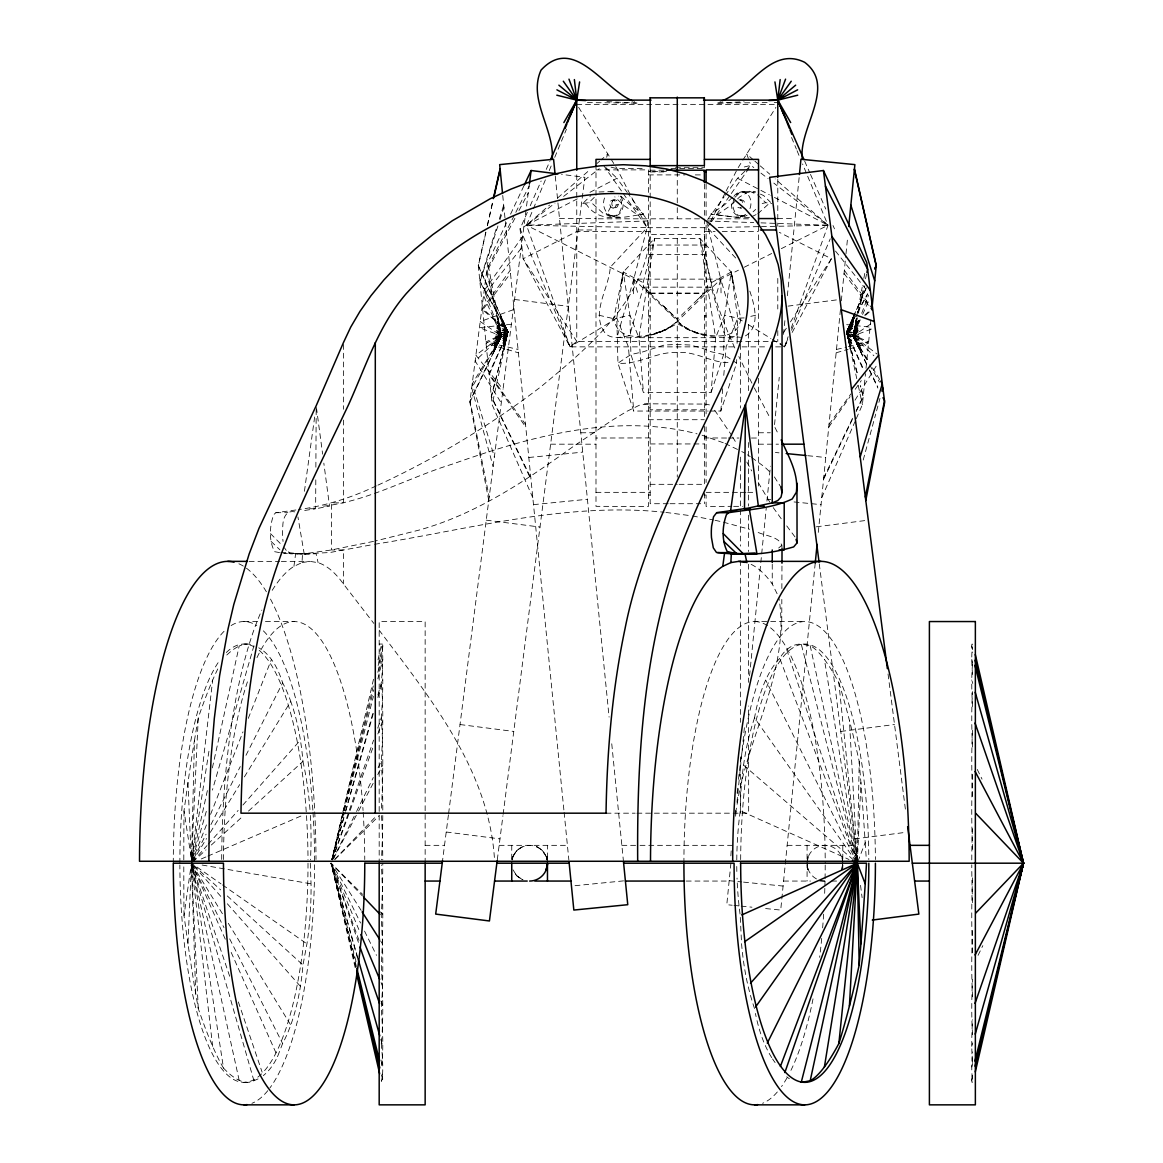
<?xml version="1.0" encoding="UTF-8"?>
<svg xmlns="http://www.w3.org/2000/svg" width="1163" height="1163" viewBox="0 0 1163 1163"><rect width="100%" height="100%" fill="white"/><g stroke="black" fill="none" stroke-linecap="round" stroke-linejoin="round"><path stroke-width="0.75" stroke-dasharray="5 3.75" d="M737.109 804.316C747.46 735.67 790.549 669.612 779.05 598.712M781.71 630.186L781.827 599.41M781.87 588.551L781.972 563.212M782.03 548.732C782.801 536.027 763.64 536.216 755.805 531.258M315.798 479.839L315.638 508.754L301.74 510.906M315.871 467.192L316.191 407.544M633.486 293.759L633.719 279.135L647.122 227.686L647.922 220.926L628.311 193.916M838.857 682.797A211.942 20.382 80 0 1 859.224 761.46L857.276 863.193L765.661 680.035M223.5 1068.099L222.831 1066.951A212 29.889 77.5 0 1 198.248 1008.452L195.718 993.711A211.695 13.127 83 0 1 187.97 943.804L191.415 863.193L194.439 740.468A211.622 13.127 -83 0 0 187.97 782.568L184.016 810.756L223.5 1068.099A211.928 53.469 74.5 0 0 253.941 1080.732L258.753 1078.61M709.939 411.048L720.827 411.048L736.601 363.176L736.688 359.571M737.095 343.347L737.735 318.11L731.236 272.04L699.922 238.444L654.624 238.444L623.31 272.04L613.73 318.706C619.109 348.638 660.744 333.694 677.273 323.43L687.129 329.274L703.222 334.929L688.54 329.711L682.739 325.873L633.719 279.135L526.505 225.244L520.065 228.835L523.146 258.768L570.059 346.865L734.972 346.865M279.542 552.614L274.555 551.669C268.813 540.461 269.482 526.287 273.712 514.642L275.878 512.694L296.739 509.874M859.195 761.358L860.911 782.539L857.276 863.193L779.733 658.302A212.306 66.291 74.2 0 1 786.755 649.681A211.666 66.102 74.2 0 1 801.234 644.055L804.738 644.055A219.138 64.081 90 0 1 868.805 859.617M195.718 993.711L191.415 863.193L198.262 717.876A211.942 29.875 -77.5 0 1 217.903 668.725M272.2 590.339A301.828 88.243 -90 0 1 293.934 566.366L302.031 562.572L302.496 553.835L329.783 552.541L372.916 544.575M735.685 257.997L707.424 227.686L647.122 227.686L610.27 267.214C609.034 288.526 590.513 312.643 604.731 332.545C610.764 339.974 621.696 337.125 629.576 335.685L643.415 286.956L643.124 282.609L623.31 272.04L629.91 315.347L630.913 354.526L643.43 392.542L711.102 392.542L715.623 337.692L699.922 238.444L711.422 282.609L711.131 286.956L724.971 335.685L740.555 337.328M730.858 855.852L731.236 850.444M720.827 411.048L722.746 387.861M723.779 375.387L726.134 346.865L737.735 318.11L744.146 317.921M512.374 856.622L512.054 859.908A17.867 17.867 0 0 1 547.468 863.193L547.468 845.341M730.916 863.193L726.788 904.698L732.181 905.236M735.583 816.222L736.281 809.288M736.964 802.339L744.742 724.2M749.554 675.776L766.243 508.057M766.94 501.137L770.415 466.203M774.543 424.597L779.254 377.292M783.528 334.363L785.083 318.706M787.366 295.736L799.272 176.165M815.219 563.183L780.707 910.062L762.724 908.274M818.287 532.378L840.413 309.896M841.314 300.868L845.748 256.267M845.995 253.825L847.711 236.641M856.302 418.622L862.408 404.666L865.49 373.614M866.013 368.322L870.84 319.84M187.97 943.862L184.016 915.644L191.415 863.193L212.669 680.035M488.765 500.555L469.852 402.267L487.777 262.634L506.792 222.22M442.216 863.193L448.496 814.289M448.598 813.577L529.339 184.335M497.299 859.791L502.939 815.743M503.128 814.362L584.873 177.343L561.584 174.377M293.934 566.366L295.664 553.414L302.496 553.835L283.714 553.414L295.664 553.414L287.668 552.498L284.47 547.817M512.956 856.622L516.794 850.56L522.652 846.591C517.419 849.121 512.854 853.904 512.345 859.908L512.636 856.622M807.515 859.908L807.965 856.622M841.91 869.779L842.579 864.836M304.43 491.295L314.722 416.441M621.231 283.438L623.31 272.04L616.812 318.11L617.946 363.176L633.719 411.048L708.122 411.048M711.422 282.609L731.236 272.04L724.636 315.347L723.619 354.526L711.102 392.542M749.83 291.143C754.467 304.866 760.893 327.283 744.785 336.281M198.262 1008.51L191.415 863.193L209.267 749.161M512.287 859.908L512.825 856.622M621.376 283.583L623.31 272.04M310.288 863.193L311.044 883.836A211.71 110.921 85.8 0 1 306.93 943.876L302.962 965.043A212.422 99.524 78.7 0 1 300.403 986.311A211.681 99.189 78.7 0 1 290.765 1025.039A212.32 99.466 78.7 0 1 282.609 1043.531L277.594 1056.498A211.666 78.43 74.8 0 1 263.289 1075.601M807.645 859.908L808.227 856.622M841.649 869.779L842.506 864.836M735.539 813.053L736.804 806.075M856.331 318.546L853.075 336.02L866.624 364.412M856.651 316.801L862.205 287.087M863.833 278.35L865.141 271.372M856.55 318.081L853.075 336.02L860.969 352.491M856.579 318.269L853.075 336.02L860.954 352.389L853.075 336.02L856.608 318.502M532.814 497.749L492.138 404.666L507.94 331.862L478.284 265.469L485.814 232.062M856.884 318.531L853.075 336.02L867.293 365.313M858.265 312.178L863.804 286.752M865.534 278.8L866.58 274.032M212.669 1046.366L191.415 863.193L207.712 789.066M212.378 767.885L239.171 646.076A211.928 53.469 -74.5 0 1 253.941 645.669L212.422 790.099M856.724 319.447L853.075 336.02L860.867 351.677M487.37 225.171L492.952 200.399M503.942 349.569L507.94 331.862L500.526 315.275M485.872 232.556L478.327 265.804L507.94 331.862L503.884 349.089L507.94 331.862L500.613 316.22M487.428 225.709L493.01 201.054M373.512 679.265L331.877 859.661L373.527 684.92M378.004 659.799L381.275 645.654A213.541 5.917 -76.8 0 1 382.758 646.134A213.629 5.902 -76.8 0 1 381.231 658.476M857.335 317.761L853.075 336.02L860.794 351.153M858.396 313.196L864.792 285.822M378.149 665.498L382.772 646.076M972.617 1081.953A213.527 5.917 -76.8 0 1 971.774 1080.311L972.617 1076.793M500.715 317.179L507.94 331.862L503.841 348.609L507.94 331.862L500.628 316.336M343.507 812.414L331.92 859.69L345.338 812.617M343.928 810.655L373.556 689.819M377.844 672.301L381.275 658.302L381.449 659.436A213.614 27.868 -79 0 1 382.758 680.05A213.556 27.868 -79 0 1 381.275 717.876M856.884 320.654L853.075 336.02L860.751 350.79M343.986 812.254L331.949 859.69L345.062 812.908M344.437 810.509L373.41 696.332M377.873 678.77L382.772 659.436M500.73 317.339L507.94 331.862L491.368 396.917L530.997 479.432M971.774 1066.951L972.661 1063.447M500.817 318.139L507.94 331.862L491.295 396.249L530.837 477.877M643.124 282.609L654.624 238.444L638.909 337.692L643.43 392.542M856.986 321.511L853.075 336.02L860.649 350.092M734.173 198.466C731.861 203.99 732.559 211.128 737.575 214.922L741.311 216.274L739.93 216.1M863.208 460.039L875.71 414.13M876.597 410.859L879.984 398.386M345.542 811.178L373.556 710.593M377.888 694.98L381.275 682.841A213.57 17.401 -77.6 0 0 381.275 645.669M345.833 810.873L373.41 713.181M377.844 697.48L382.758 680.035M857.044 321.991L853.075 336.02L860.635 349.889M972.573 1062.56A213.585 27.868 -79 0 1 971.788 1046.366L972.762 1042.877M661.602 331.542L653.984 333.839L666.951 329.42L651.324 334.929L666.006 329.711L677.273 321.439C693.352 336.659 716.553 338.666 737.575 337.503L720.827 279.135L633.719 279.135L616.971 337.503C637.935 338.651 661.311 336.659 677.273 321.439L720.827 279.135L738.418 270.194M239.171 1080.311L191.415 863.193L206.418 810.989M503.652 346.734L507.94 331.862L500.831 318.342M716.757 293.221L720.827 279.135L706.828 222.613M503.637 346.545L507.94 331.862L479.825 280.85L496.732 227.207M499.363 218.891L503.695 205.124M857.175 322.98L853.075 336.02L860.518 349.031M497.924 225.956L479.912 281.795L507.94 331.862L503.521 345.353M499.916 219.763L503.928 207.348M857.218 323.314L853.075 336.02L867.961 361.955M503.492 345.12L507.94 331.862L501.079 320.828M332.24 859.777L373.599 740.104M377.728 728.14L381.275 717.876A213.57 43.438 -83.7 0 1 381.275 810.829M775.648 346.865L784.487 346.865L788.121 336.732M791.145 328.286L828.041 225.244L802.572 163.983M332.284 859.791L349.525 812.196M350.136 810.495L373.541 745.89M377.844 733.998L382.772 720.391M857.364 324.448L853.075 336.02L869.313 362.565M503.375 343.972L507.94 331.862L501.108 321.09M606.606 157.252L607.827 154.01L601.053 159.942M858.832 320.857L853.075 336.02L860.3 347.301M861.71 313.269L868.616 295.068M857.887 861.609L865.214 842.564A211.71 8.635 86.4 0 0 860.911 782.481M503.346 343.71L507.94 331.862L501.253 322.558M253.941 1080.747L191.415 863.193L206.621 824.465M210.59 814.362L242.994 731.847M248.286 718.385L271.444 659.436M742.256 320.901L737.735 318.11L724.636 315.347L715.623 337.692L638.909 337.692L629.91 315.347L616.812 318.11L570.059 346.865L526.505 225.244L532.698 210.343M533.381 208.686L545.781 178.884M549.227 170.612L551.974 163.983M554.736 157.354L566.439 129.209M772.421 339.451L784.487 346.865L788.005 338.549M791.523 330.234L830.251 238.822M501.282 322.834L507.94 331.862L489.172 374.777L525.792 427.126M821.732 497.749L854.95 421.733M527.333 212.335L520.065 228.835L570.059 346.865L576.761 341.442L777.785 341.442L781.798 344.699M530.241 205.735L541.144 180.992M546.232 169.435L549.866 161.192M860.242 319.854L853.075 336.02L860.155 346.181M862.626 314.461L869.212 299.647M854.02 315.318L846.606 331.862L856.768 378.658M865.665 289.18L846.606 331.862L850.604 349.569M852.959 317.703L846.606 331.862L850.618 349.525M853.657 316.132L866.348 287.828M501.413 324.273L507.94 331.862L489.056 373.614L525.516 424.35M853.918 316.22L846.606 331.862L850.662 349.089L846.606 331.862L853.918 316.336M510.586 214.137L523.888 185.862M469.852 402.267L501.471 336.02L487.777 262.634M493.577 352.491L501.471 336.02L497.997 318.081M823.549 479.432L853.642 416.776M856.186 411.469L863.179 396.917L860.416 386.072M857.64 326.585L853.075 336.02L860.082 345.629M823.709 477.877L852.988 417.415M856.128 410.946L863.237 396.249L860.475 385.52M853.831 317.179L846.606 331.862L850.705 348.609L846.606 331.862L853.816 317.339M332.647 859.966L355.762 813.082M356.561 811.469L373.308 777.524M378.091 767.827L381.275 761.358A213.57 36.722 -81.1 0 0 381.275 682.855M978.054 955.346L982.837 945.635M493.679 351.677L501.471 336.02L497.968 318.269M709.401 404.898L705.679 404.084L704.371 409.798L650.175 409.798L649.579 406.047L647.689 404.07L639.81 405.029L627.002 411.266L611.302 420.788L572.458 447.057C524.993 481.22 475.42 514.584 418.346 530.27L375.3 540.999M193.858 858.367L206.069 834.22M210.954 824.552L240.276 766.577M245.975 755.31L282.624 682.841A211.971 78.546 -74.8 0 0 258.753 647.791M514.264 215.417L486.919 269.264L501.471 336.02L493.592 352.389L501.471 336.02L497.938 318.502M515.82 212.349L529.107 186.196M493.752 351.153L501.471 336.02L497.895 318.866L501.471 336.02L470.041 400.784L489.216 497.066M709.866 222.889L707.424 227.686L710.535 223.223M710.68 221.29L725.349 192.564M726.163 190.965L737.575 168.606L775.895 107.374M493.795 350.79L501.471 336.02L497.822 319.447M853.729 318.139L846.606 331.862L857.654 375.227M514.904 218.31L486.556 272.142L501.471 336.02L493.882 350.092M518.974 210.576L528.235 192.985M853.715 318.342L846.606 331.862L857.698 374.791M333.563 858.454L357.753 812.574M358.582 810.989L373.599 782.51M377.757 774.602L382.772 765.109M610.764 206.781L607.391 213.134L605.996 213.323L609.267 215.62M784.487 346.865L787.889 340.454M792.163 332.444L831.385 258.768L779.355 232.353M493.912 349.889L501.471 336.02L497.662 320.654M855.198 316.278L846.606 331.862L850.894 346.734M857.538 312.018L867.7 293.599M503.041 340.628L507.94 331.862L501.457 324.593M855.168 316.554L846.606 331.862L850.909 346.545M857.509 312.396L867.627 294.312M494.028 349.031L501.471 336.02L497.56 321.511M503.012 340.308L507.94 331.862L482.572 308.442L510.194 270.339M857.814 327.922L853.075 336.02L859.922 344.393M192.36 861.652L206.549 838.538M210.329 832.374L239.665 784.603M244.39 776.899L290.75 701.376A212.32 99.495 -78.7 0 0 282.624 682.826M853.468 320.828L846.606 331.862L851.025 345.353M855.009 400.174L877.643 363.772M853.438 321.09L846.606 331.862L851.054 345.12M494.246 347.301L501.471 336.02L497.488 321.991M857.887 328.518L853.075 336.02L859.864 343.943M783.629 332.429L786.551 327.908M790.447 321.904L831.385 258.768M782.045 545.113L778.672 547.991M734.987 197.274L739.886 192.578L743.84 191.924L742.445 191.75M494.391 346.181L501.471 336.02L497.371 322.98M711.567 221.74L730.233 195.035M731.28 193.552L748.914 168.33M828.754 427.126L850.124 396.583M855.198 389.314L861.303 380.592M522.652 236.452L484.201 290.517L501.471 336.02L471.698 387.904L493.112 466.596M853.293 322.558L846.606 331.862L851.171 343.972M829.03 424.35L850.909 393.908M707.656 219.502L724.171 196.751M725.203 195.34L737.575 178.273L744.887 171.223M494.464 345.629L501.471 336.02L497.328 323.314M853.264 322.834L846.606 331.862L851.185 343.71M502.852 338.651L507.94 331.862L482.703 309.78L510.499 273.479M502.823 338.331L507.94 331.862L501.805 328.097M521.111 248.46L483.546 295.606L501.471 336.02L472.222 383.805L494.362 456.914M494.624 344.393L501.471 336.02L497.183 324.448M858.061 329.929L853.075 336.02L859.69 342.605M494.682 343.943L501.471 336.02L496.906 326.585M853.119 324.273L846.606 331.862L863.498 370.488M192.607 861.841L206.985 845.617M208.177 844.251L238.124 810.437M242.907 805.029L300.403 740.075A211.681 99.16 -78.7 0 0 290.735 701.405M853.09 324.593L846.606 331.862L863.6 369.427M858.134 330.466L853.075 336.02L873.907 355.776M779.733 658.302L778.687 659.436A211.928 89.755 76.3 0 0 754.525 717.905L856.23 861.71M334.828 859.268L376.26 816.004M494.842 342.605L501.471 336.02L496.732 327.922M334.842 859.457L378.993 815.815M620.809 196.067L629.895 204.717L643.691 214.137C624.153 216.987 599.657 224.183 586.312 204.295L582.765 203.481L590.877 195.558M582.765 203.481L588.798 202.711L596.924 194.788M697.756 299.356L711.131 286.956L709.939 287.566M649.957 292.727L643.415 286.956L677.273 319.244L704.589 292.727M746.108 170.06L750.978 165.364L749.757 162.122M732.428 197.303L724.651 204.717L710.855 214.137L741.078 217.859L750.019 217.525M859.297 320.145L846.606 331.862L851.49 340.628M864.574 315.275L869.866 310.405M502.649 336.689L507.94 331.862L501.834 328.431M192.738 861.987L206.011 849.862M211.332 845.007L243.198 815.917M248.504 811.062L302.962 761.358A212.422 99.538 -78.7 0 0 300.403 740.075M753.072 211.811L755.674 209.442M757.811 213.759L768.234 204.295L770.604 203.758M578.636 107.374L616.971 168.606L647.122 227.686L526.505 225.244L549.547 205.066M557.673 197.943L588.856 170.627M596.982 163.503L599.701 161.134M859.224 320.814L846.606 331.862L851.534 340.308M865.534 315.304L870.796 310.695M502.62 336.354L507.94 331.862L502.009 330.19M858.323 331.92L853.075 336.02L877.222 354.134M647.922 220.926L526.505 225.244L555.042 203.074M563.604 196.416L599.279 168.679M716.888 214.908L730.684 205.488L739.77 196.838L747.664 192.273L755.499 191.968L741.616 191.488L733.737 196.067M870.782 323.954L853.075 336.02L859.384 340.178M495.162 340.178L501.471 336.02L496.659 328.518M671.807 325.873L658.185 333.112M852.741 328.097L846.606 331.862L851.694 338.651M852.712 328.431L846.606 331.862L851.723 338.331M502.038 330.525L507.94 331.862L486.032 343.332L518.393 352.796M294.791 511.865C285.662 509.903 282.929 518.843 282.798 526.054A20.963 6.12 90 0 0 282.653 537.626L283.045 541.435M526.505 225.244L577.284 198.873M589.99 192.288L616.971 178.273L627.279 192.491M744.276 267.214L771.665 253.505M781.332 248.649L828.041 225.244L775.183 178.942M767.144 102.62L717.484 103.071L720.464 101.588M747.097 215.242L743.986 216.74L735.045 217.088L710.855 214.137M751.574 216.769L756.255 214.515M502.212 332.284L507.94 331.862L485.901 341.922L518.058 349.452M376.318 485.858C351.735 497.662 325.495 505.861 298.469 509.598M377.931 485.145C435.732 458.527 490.437 425.251 541.028 386.668C588.74 347.112 644.854 300.708 650.175 234.417L704.371 234.417C705.069 274.483 718.821 312.832 735.234 348.9M495.351 338.709L501.471 336.02L496.47 329.929M201.301 858.934L206.258 856.811M207.901 856.099L301.915 815.626M871.436 329.056L853.075 336.02L856.651 318.866L853.075 336.02L859.195 338.709M513.246 309.751L480.217 321.54L501.471 336.02L475.158 360.981L501.282 402.98M495.423 338.099L501.471 336.02L496.412 330.466M836.153 352.796L848.074 349.307M849.63 348.856L868.514 343.332L846.606 331.862L852.537 330.19M858.657 334.508L853.075 336.02L859.123 338.099M744.276 166.978L750.978 165.364L753.828 167.574M750.789 316.365L755.79 315.188M836.488 349.452L846.635 347.083M848.336 346.676L868.645 341.922L846.606 331.862L852.508 330.525M762.187 203.51L765.748 202.711L771.781 203.481M373.527 541.391L331.455 549.954L304.183 553.792L297.932 516.91M374.602 544.284C470.434 529.121 566.294 501.878 664.117 512.258M612.916 200.08L614.34 199.876M302.031 562.572L309.925 561.366L318.11 562.674A301.828 88.243 -90 0 1 343.419 583.942L373.803 623.383M502.256 332.633L507.94 331.862M599.047 191.968L612.93 191.488M610.706 191.924L612.101 191.75A12.241 9.74 82.7 0 1 614.108 191.837M616.128 204.964L618.164 204.703M614.616 216.1L613.221 216.274L616.971 214.922C622.656 210.561 623.077 201.519 618.745 196.082M643.691 214.137L637.658 214.908L623.848 205.488L614.776 196.838M788.02 306.131L838.189 299.691M816.339 526.824L866.508 520.384M840.776 731.44L894.521 724.534M854.572 838.901L906.529 832.243M613.046 208.061A3.998 3.184 82.7 0 0 615.721 202.217A3.998 3.184 82.7 0 0 610.182 201.955A3.998 3.184 82.7 0 0 613.046 208.061L615.663 207.755M511.386 324.244L479.432 327.675L501.471 336.02L475.9 355.195L503.041 389.314M495.612 336.601L501.471 336.02L496.223 331.92M528.816 457.495L582.736 452.131M533.497 504.64L587.417 499.276M575.045 885.697L623.572 880.871M717.484 103.071L744.087 101.777M699.515 218.818L595.994 218.818M718.225 227.468L759.628 226.625M761.431 226.596L828.041 225.244L773.817 183.1M650.175 437.913L595.994 438.029M774.238 102.562L777.785 102.518M310.158 553.792L290.532 553.835L286.781 550.041M576.761 104.365L775.983 104.365M675.47 167.719L704.371 167.719L704.371 165.611M642.165 168.606L616.971 168.606L610.27 166.978M670.964 168.606L705.65 168.606M595.994 169.885L648.445 169.871L648.445 506.443L595.994 506.341L595.994 165.35M650.175 170.205L664.625 170.205M666.428 171.572L648.445 171.557L650.175 171.572M650.175 171.935L666.428 171.935M648.445 174.901L685.138 174.901M695.3 174.901L702.612 174.901M559.49 218.557L595.994 218.557M777.669 218.557L795.056 218.557M708.456 218.818L749.612 218.818M578.113 229.983L595.994 229.983M650.175 231.539L576.761 231.539L523.146 258.768L576.761 341.442L576.761 172.139M704.371 231.539L715.114 231.539M722.267 231.539L758.087 231.539M648.445 245.044L706.101 245.044M648.445 254.45L706.101 254.45M644.186 287.159L710.36 287.159M650.175 293.047L704.371 293.047M650.175 293.367L704.371 293.367M648.445 315.682L650.175 315.682M704.371 315.682L706.101 315.682M648.445 316.845L650.175 316.845M704.371 316.845L706.101 316.845M858.846 336.02L853.075 336.02L858.919 336.601M742.052 346.865L766.81 346.865M648.445 419.712L704.298 419.712M580.802 432.767L595.994 432.767M758.552 432.767L770.357 432.767M726.541 438.029L704.371 437.913M728.329 438.029L738.999 438.029M751.443 438.029L758.552 438.029M650.175 443.946L704.371 443.946M550.622 444.179L595.994 444.179M758.552 444.179L778.512 444.179M650.175 484.317L677.273 484.317M679.076 484.317L704.371 484.317M595.994 492.342L650.175 492.342M706.174 492.342L745.905 492.342M747.722 492.342L754.947 492.342M648.445 495.045L650.175 495.045M704.371 495.045L706.101 495.045L706.101 506.443L731.847 506.341M668.245 503.71L650.175 503.71L650.175 165.35M670.048 503.71L700.751 503.71M323.547 506.167C368.584 500.962 409.55 477.193 452.567 464.052C530.081 436.619 615.053 412.589 697.059 433.857M733.635 506.341L742.532 506.341M309.663 508.754L315.638 508.754L329.536 506.167L323.823 463.121M275.878 512.694L287.843 512.694M280.865 552.614L288.846 552.614M304.183 553.792L316.132 553.792L318.11 562.674M249.187 561.366L279.556 561.366M281.344 561.366L309.925 561.366M243.939 621.551L258.273 621.551M265.44 621.551L294.123 621.551M683.917 863.193A241.657 70.652 -90 0 1 754.569 621.551L768.903 621.551M770.691 621.551L804.738 621.551M243.939 644.055L247.457 644.055M379.182 644.055L382.394 644.055M606.039 813.184L635.158 813.184M636.888 813.184L748.667 813.184L748.609 705.97M425.149 845.341L444.513 845.341M499.145 845.341L567.399 845.341M621.856 845.341L638.211 845.341M640.028 845.341L732.69 845.341M787.147 845.341L855.401 845.341M686.214 881.06L729.128 881.06M783.586 881.06L810.495 881.06M819.711 881.06L826.297 881.06M831.618 881.06L841.096 881.06M243.939 1082.346L247.457 1082.346M495.7 336.02L501.471 336.02L495.889 334.508M644.418 403.794L705.679 404.084M587.402 102.62L637.062 103.071L634.082 101.588M309.314 553.951L296.507 553.835L305.898 553.922M706.624 220.926L753.74 222.613M760.995 222.86L828.041 225.244L770.909 195.573M619.501 217.088L610.56 216.74L602.768 212.989L592.345 203.51L588.798 202.711M606.912 101.603L637.062 103.071M728.009 362.623C710.477 362.536 695.169 350.79 677.273 352.549C656.586 351.27 638.749 365.109 617.946 363.176L630.913 354.526L642.935 351.866L664.262 345.033L677.273 344.379L690.284 345.033L701.289 347.911L711.611 351.866L723.619 354.526L730.117 358.844M852.334 332.284L846.606 331.862L851.883 336.689M665.89 512.432L690.72 515.703M775.401 452.48L779.006 452.843M807.762 455.707L825.73 457.495M767.115 499.276L770.72 499.625M794.082 501.951L821.034 504.64M729.172 880.696L741.747 881.947M743.55 882.121L783.092 886.061M733.969 905.41L739.363 905.948M741.165 906.122L751.952 907.198M846.708 324.637L871.567 327.297M514.569 299.458L568.314 306.363M486.25 520.152L539.995 527.057M460.01 724.534L513.77 731.44M446.229 832.01L499.974 838.901M852.29 332.633L846.606 331.862L851.927 336.354M692.479 515.965L713.341 519.934M740.191 199.876L741.631 200.08M202.129 865.039L311.044 883.836M715.056 520.283L721.729 521.78M598.756 315.188L613.73 318.706L616.812 318.11L628.413 346.865L633.719 411.048M723.342 522.172L749.597 529.296M786.74 649.652L857.276 863.193L838.857 682.841A211.971 41.141 75.6 0 0 810.175 645.654L801.234 644.055L857.276 863.193L849.426 720.391M692.944 331.542C708.863 336.296 737.749 342.474 740.816 318.706L731.236 272.04L733.17 283.583M702.074 435.209L723.459 442.827M725.101 443.51L740.322 450.793M760.398 194.119L763.669 195.558L770.618 202.362M749.466 191.197L755.994 194.076M696.346 333.112L682.739 325.873M754.554 717.804A212 106.516 82 0 0 740.293 810.771L849.034 859.501M737.575 178.273L769.325 194.759M741.761 451.549L744.64 453.047M748.289 324.608L770.909 338.52M747.431 454.82L750.222 456.594M751.618 457.481L764.992 467.25L771.054 473.094M733.359 361.01L736.601 363.176M187.97 782.539L191.415 863.193L221.028 883.88M222.511 884.912L306.916 943.862M760.965 173.127L768.103 178.666M743.535 765.109L854.529 860.838M753.493 159.942L746.719 154.01L749.146 160.494M754.845 161.134L758.916 164.695M760.268 165.887L769.761 174.188M229.663 976.251L191.415 863.193L220.621 889.869M227.265 895.932L302.962 965.043M271.081 541.435L279.92 549.823M605.996 167.705L616.971 178.273M663.622 305.985L677.273 319.244M757.622 194.788L765.748 202.711M355.151 967.543L331.062 863.193L362.594 894.376M380.257 911.836L382.772 914.322M270.528 533.628L281.78 544.996M355.863 967.34L331.062 863.193L362.449 895.975M225.288 939.195L191.415 863.193L222.555 898.374M227.337 903.782L300.403 986.311M835.514 251.092L867.874 291.68M774.398 476.932L780.882 487.108M786.726 525.894L795.55 537.669M379.153 630.186C430.557 698.323 489.303 770.691 494.493 859.472M844.047 273.479L871.843 309.78M714.678 410.205L731.832 435.602M844.353 270.339L871.974 308.442M773.221 507.591L782.67 520.777M603.568 165.364L622.234 192.069M623.266 193.552L647.122 227.686M356.387 966.526L331.062 863.193L361.141 910.382M380.548 940.823L382.482 943.862A213.338 43.424 83.7 0 1 382.482 986.006A213.847 43.496 83.7 0 1 381.275 1008.525A213.556 27.868 79 0 1 382.772 1046.38A213.614 27.868 79 0 1 381.638 1065.541M512.956 869.779L516.794 875.826L522.652 879.81L516.794 875.826L514.657 872.977A17.867 17.867 0 0 0 523.03 879.81M192.36 864.734L222.627 914.06M228.311 923.306L290.75 1025.025M872.57 367.871L879.882 379.821M769.688 501.98L757.753 481.729M732.719 437.084L736.528 443.51M869.604 364.833L879.533 382.133M746.82 462.045L751.72 470.928M754.336 387.904L770.211 418.287M751.923 383.15L738.854 356.561M191.415 863.193L223.979 927.609M229.693 938.875L282.624 1043.545M774.994 427.504L778.876 435.224M751.138 564.36A301.828 88.243 -90 0 1 772.247 583.942L778.003 595.543M977.254 769.441L982.037 779.137M356.023 961.568L331.062 863.193L360.545 923.015M364.542 931.098L376.492 955.346M869.531 369.95L877.76 386.901M869.633 370.721L877.905 388.064M231.19 952.41L277.594 1056.498M804.68 161.192L809.768 172.735M810.495 174.392L825.759 209.035M833.028 225.535L834.482 228.835M357.608 958.574L331.062 863.193L358.844 929.542M381.071 982.619L382.453 985.933M791.552 137.481L796.379 149.082M797.062 150.739L799.81 157.354M357.652 957.396L331.062 863.193L359.382 941.405M380.926 1000.907L382.772 1006.01M331.062 863.193L358.829 943.556M238.357 1001.939L262.126 1072.17M633.719 279.135L637.789 293.221M972.559 663.84A213.585 27.868 79 0 0 971.774 680.035L972.762 683.524M380.795 1039.388L382.758 1046.366M971.774 659.436L972.661 662.954M380.984 1059.929L382.772 1066.951M971.774 646.076L972.617 649.608M381.508 1075.019L382.772 1080.311A213.541 5.917 76.8 0 1 381.29 1080.79M858.265 385.593L862.408 404.666M810.189 645.654L857.276 863.193L824.407 659.436M731.236 272.04L733.315 283.438M546.377 856.622L546.93 859.908L546.581 856.622M841.91 856.622L842.361 859.908M807.296 864.836L807.965 869.779M316.438 407.53L322.631 454.151M888.038 673.973L905.744 811.992M819.275 563.924L857.683 863.193M860.533 885.334L862.117 897.662M555.274 176.165L557.775 201.243M557.935 202.885L609.092 717.091M611.753 743.782L623.31 859.966M502.736 195.428L563.997 811.178M564.128 812.399L568.867 860.039M478.284 265.469L492.138 404.666M546.843 856.622L547.162 859.908M842.317 856.622L842.564 859.908M807.558 869.779L807.195 864.836A17.867 17.867 0 0 0 818.359 879.81M865.214 842.564L866.319 859.748M547.148 856.622L547.308 859.908M382.482 943.862L381.275 915.644A213.57 49.064 -90 0 0 382.787 863.193M740.293 917.418L741.572 943.862A211.681 106.458 -81.9 0 0 748.042 985.991M720.827 279.135L721.06 293.759M748.361 324.39L748.405 391.626M748.434 442.507L748.478 506.094M748.492 515.18L748.507 551.524M748.521 564.244L748.594 682.347M842.797 845.341L842.797 863.193A17.867 17.867 0 0 0 824.93 845.341A17.867 17.867 0 0 0 807.078 863.193M842.797 868.136L842.797 864.836A17.867 17.867 0 0 1 842.085 868.194M807.078 845.341L807.078 881.06M777.785 179.349L777.785 226.145M777.785 278.393L777.785 309.009M777.785 330.626L777.785 341.442M772.247 564.273L772.247 583.942M758.552 226.087L758.552 369.252M758.552 378.251L758.552 486.018M740.366 344.466L740.366 408.053M740.366 457.103L740.366 507.969M740.366 509.787L740.366 546.13M740.366 560.653L740.366 722.339M740.366 756.866L740.366 813.184M706.101 184.234L706.101 217.03M706.101 225.157L706.101 414.987M706.101 426.879L706.101 482.485M704.371 184.001L704.371 419.378M704.371 426.298L704.371 486.41M704.371 493.127L704.371 503.71M677.273 171.572L677.273 205.938M677.273 207.654L677.273 218.586M677.273 238.546L677.273 477.15M511.749 845.341L511.749 863.193M425.149 863.193L425.149 621.551L379.182 621.551L379.182 863.193M343.419 344.452L343.419 409.26M343.419 420.061L343.419 502.867L331.455 502.867L331.455 549.954L343.419 549.954L343.419 583.942M733.911 196.314A12.241 9.74 -82.7 0 1 746.98 193.683A12.241 9.74 -82.7 0 1 749.583 209.544M745.643 214.443A12.241 9.74 -82.7 0 1 735.554 214.297A12.241 9.74 -82.7 0 1 731.483 203.06M740.351 200.472A3.998 3.184 -82.7 0 1 743.869 201.141A3.998 3.184 -82.7 0 1 744.465 205.517M740.235 207.784A3.998 3.184 -82.7 0 0 741.5 208.061L738.868 207.755A3.998 3.184 -82.7 0 1 736.383 204.703M738.999 199.92A3.998 3.184 -82.7 0 1 742.692 202.914M824.93 881.06A17.867 17.867 0 0 1 819.944 880.347M972.53 996.764A213.57 43.438 -83.7 0 1 972.544 929.848M971.774 1046.366A213.541 27.868 -79 0 1 972.53 1019.733M971.774 1080.296A213.629 5.917 -76.8 0 1 972.37 1074.234M972.573 1078.61A213.57 17.401 -77.6 0 1 972.515 1051.919M972.544 1034.677A213.57 36.722 -81.1 0 1 972.486 979.377M972.588 952.817A213.57 47.639 -86.8 0 1 972.588 876.917M972.573 849.426A213.629 47.668 86.8 0 1 972.675 771.752M972.486 747.009A213.629 36.722 81.1 0 1 972.544 691.607M972.515 674.482A213.614 17.401 77.6 0 1 972.573 647.776M972.602 644.433A213.541 5.917 76.8 0 0 971.788 646.134A213.629 5.902 76.8 0 0 972.384 652.239M972.515 706.624A213.541 27.868 79 0 1 971.774 679.992M972.559 796.51A213.585 43.438 83.7 0 1 972.544 729.579M972.617 902.706A213.57 49.05 90 0 1 971.774 864.85M971.774 859.893A213.57 49.05 -90 0 1 972.544 825.323M382.162 1074.161A213.629 5.917 76.8 0 1 382.758 1080.253M381.26 1043.516A213.629 17.401 77.6 0 1 381.275 1080.761M382.176 1031.668A213.629 36.722 81.1 0 0 381.275 965.028A213.629 47.668 86.8 0 0 381.391 864.923M381.769 1037.847A213.629 36.722 81.1 0 1 381.26 1043.662M381.275 761.343A213.57 47.639 -86.8 0 1 382.787 812.065M382.772 815.481A213.57 47.639 -86.8 0 1 381.464 859.806M381.551 815.583A213.585 49.064 90 0 1 382.772 859.893M620.635 196.314A12.241 9.74 82.7 0 1 620.33 212.974A12.241 9.74 82.7 0 1 606.926 212.64A12.241 9.74 82.7 0 1 605.603 195.922M221.697 859.472A301.828 88.243 -90 0 1 261.835 610.124M238.895 563.779A301.828 88.257 90 0 1 266.371 591.778M270.485 599.09A301.828 88.257 90 0 1 316.002 859.472M256.979 657.647A241.657 70.652 -90 0 1 363.06 810.509M363.176 812.254A241.657 70.652 -90 0 1 364.76 859.573M223.47 859.573A241.657 70.652 -90 0 1 248.46 678.785M173.287 863.193A241.657 70.652 90 0 1 224.503 630.869M231.088 625.578A241.657 70.652 90 0 1 256.79 625.578M263.376 630.869A241.657 70.652 90 0 1 312.891 810.509M313.007 812.239A241.657 70.652 90 0 1 269.947 1087.885M267.781 1090.676A241.657 70.652 90 0 1 251.92 1103.309M226.305 652.516A219.138 64.067 -90 0 1 254.13 646.846M259.204 650.364A219.138 64.067 -90 0 1 308.006 859.617M308.006 863.193A219.138 64.067 -90 0 1 262.576 1072.868M261.573 1073.885A219.138 64.067 -90 0 1 179.872 864.996M179.872 863.193A219.138 64.067 -90 0 1 219.371 660.817M184.016 915.63A212.029 7.123 -90 0 1 183.798 863.193M183.798 859.806A212.029 7.123 -90 0 1 184.016 810.727M302.932 761.372A211.957 111.008 -85.8 0 1 310.143 812.079M310.361 815.467A211.957 111.008 -85.8 0 1 310.477 859.806M226.8 655.016A212.029 53.498 -74.5 0 1 239.171 646.09M194.439 740.613A212.262 13.142 -83 0 1 198.262 718.036M754.569 621.551A241.657 70.652 -90 0 1 825.207 863.193M825.207 865.01A241.657 70.652 -90 0 1 825.047 879.49M825.018 881.307A241.657 70.652 -90 0 1 824.93 884.912M824.829 888.343A241.657 70.652 -90 0 1 824.596 895.219M823.622 914.147A241.657 70.652 -90 0 1 822.488 929.688M821.703 938.41A241.657 70.652 -90 0 1 819.639 957.309M813.024 998.872A241.657 70.652 -90 0 1 789.386 1073.449M787.017 1077.854A241.657 70.652 -90 0 1 781.507 1086.576M777.32 1091.97A241.657 70.652 -90 0 1 762.55 1103.294M735.568 813.984A241.657 70.667 90 0 1 735.786 810.495M737.109 793.195A241.657 70.667 90 0 1 737.764 786.246M738.476 779.355A241.657 70.667 90 0 1 816.673 625.025A241.657 70.667 90 0 1 875.39 859.573M740.671 859.617A219.138 64.081 90 0 1 804.738 644.055M740.046 914.031A212 112.578 90 0 1 737.037 878.094M736.833 871.48A212 112.578 90 0 1 736.746 863.193M736.775 859.893A212 112.578 -90 0 1 740.264 810.756M775.096 1062.56A212 89.798 -76.3 0 1 772.552 1058.926M771.723 1057.647A212 89.798 -76.3 0 1 756.444 1018.192M756.095 1016.636A212 89.798 -76.3 0 1 755.427 1013.438M789.372 1078.755A211.71 66.117 -74.2 0 1 786.74 1076.749M754.511 1008.51A212.364 106.734 -82 0 1 748.085 985.933M744.582 215.533L740.627 216.187L744.582 215.533M613.919 216.187L609.964 215.533L613.919 216.187M744.407 192.186L743.142 191.837L746.893 193.189L744.407 192.186M539.385 848.249L536.565 846.591L542.423 850.56L546.261 856.622L542.423 850.56L539.385 848.249M612.552 201.097A3.998 3.184 82.7 0 0 614.471 207.697A3.998 3.184 82.7 0 0 618.004 202.638A3.998 3.184 82.7 0 0 612.552 201.097"/><path stroke-width="1.5" d="M208.86 861.274L209.544 792.148L211.157 756.837L214.297 718.603L219.589 675.732L228.05 628.878L233.821 604.367L249.158 553.937L258.986 528.336L316.191 405.742L343.419 342.649L350.732 327.094L359.963 311.379L371.012 295.664L383.805 280.036L398.4 264.539L414.726 249.362L432.738 234.679L452.349 220.723L490.393 198.655L510.964 189.118L532.378 180.876L554.475 174.116L577.11 169.028L600.123 165.829L623.383 164.724L645.901 165.829L666.792 169.028L685.996 174.116L703.513 180.876L719.286 189.118L733.301 198.655L745.527 209.253L755.921 220.723L765.588 234.679L772.988 249.362L778.163 264.539L781.158 280.036L782.045 295.664L782.045 492.574L781.027 497.11L777.771 500.584L772.247 502.867L747.954 508.158L716.67 512.694L713.559 516.706L711.625 526.054A20.963 6.135 90 0 0 711.48 537.626L713.297 547.817L716.495 552.498L734.725 553.922L755.194 552.977M637.687 861.274C636.975 766.577 642.339 670.542 669.641 579.334C687.944 518.349 719.345 462.496 745.483 404.739C758.988 369.078 781.74 335.017 782.045 295.664M781.972 563.212L782.03 548.732M764.353 506.167L758.363 506.167L745.483 404.739L744.48 508.754L750.455 508.754M606.039 813.184C606.984 751.371 612.276 689.441 624.996 628.878C640.493 549.299 679.352 477.324 713.602 404.739C736.383 356.91 767.667 296.58 731.556 246.803C713.37 220.752 684.033 204.499 653.461 197.623A147.832 91.47 -14 0 0 570.96 197.768C530.299 205.604 491.905 223.194 458.033 246.803C438.8 260.061 422.154 276.416 406.352 293.498C378.455 325.538 365.778 366.708 348.537 404.739C314.301 477.324 275.442 549.299 259.945 628.878C247.21 689.441 241.919 751.371 240.974 813.184L606.446 813.184M796.946 483.197L797.062 542.874L793.66 546.915C772.552 553.006 748.987 556.801 727.311 551.669C721.569 540.461 722.238 526.287 726.453 514.642L728.634 512.694C749.961 509.321 772.537 508.435 792.236 498.956L796.321 492.327C798.879 473.617 788.47 456.376 781.202 439.861M650.51 861.274A301.828 88.243 -90 0 1 722.775 566.366L730.873 562.572L731.323 553.835L743.288 553.835L723.284 533.628M849.426 1006.01L857.276 863.193L854.529 860.838M810.131 1080.776A212.015 41.141 -75.6 0 0 838.857 1043.531A212.015 20.382 -80 0 0 859.195 965.043L860.911 943.862A211.71 8.635 -86.4 0 0 865.228 883.851L866.537 863.193L740.351 863.193M546.843 869.779L547.468 863.193A17.867 17.867 0 0 1 529.601 881.06M799.432 174.566L800.944 159.258L854.878 164.623L848.714 226.48M854.442 168.955L876.248 265.469L871.843 309.78M815.219 563.183L817.095 544.371M876.233 265.644L874.838 268.624M838.857 1043.545L857.276 863.193L852.334 860.983M802.223 158.328C798.894 127.16 836.793 86.513 804.68 62.322C770.633 45.517 750.004 90.365 721.947 100.832M780.155 79.578L777.785 100.134L777.785 177.546M442.551 860.693L435.689 914.089L489.434 920.98L497.153 860.882M529.427 183.652L531.113 170.51L557.993 173.927M722.775 566.366L724.505 553.414L736.455 553.414L723.837 541.435M546.581 869.779L547.468 863.193L547.468 881.06M745.483 404.739L730.582 510.906L736.557 510.906M579.61 81.933L576.761 100.134L576.761 170.336M824.407 1066.951L857.276 863.193L741.892 914.903M546.377 869.779L547.468 863.193L546.261 869.779M865.781 500.555L884.68 402.267L866.769 262.634L823.433 170.51L769.673 177.343L819.057 562.136M865.33 497.066L884.491 400.784L882.993 397.702M866.929 272.447L867.613 269.264L825.439 186.196M744.538 941.797L857.276 863.193L810.189 1080.747L802.688 1082.201M493.345 198.64L500.09 168.751M493.81 197.55L500.163 169.551M975.306 1071.893L1023.484 863.193L975.306 654.493M975.132 1066.195L1023.484 863.193L975.132 660.206M974.987 1061.092L1023.484 863.193L974.987 665.309M1013.685 901.848L1015.023 896.571M1015.91 893.053L1023.484 863.193L1017.247 838.61M801.234 1082.346L857.276 863.193L865.214 883.836M881.947 391.175L882.848 387.904M1018.177 882.281L1023.484 863.193L1018.177 844.12M975.234 1034.154L1023.484 863.193L975.234 692.247M860.184 456.914L882.31 383.805L880.696 381.144M784.851 1072.577L857.276 863.193L750.484 983.244M975.045 1003.393L1023.484 863.193L975.045 723.008M1020.402 871.698L1023.484 863.193L1020.402 854.703M785.563 79.142L777.785 100.134L786.377 120.923M780.388 1066.413L857.276 863.193L860.911 943.862M565.116 128.41L566.948 123.918M567.559 122.42L576.761 100.134L574.377 79.578M570.611 114.963L576.761 100.134L568.983 79.142M550.593 159.535L576.761 100.134L563.314 81.236M874.809 268.958L876.219 265.804L854.383 169.551M524.28 185.048L531.113 170.51M767.275 1043.124L857.276 863.193L859.195 965.043M975.117 954.954L1023.484 863.193L1021.899 859.966M563.866 122.566L576.761 100.134L651.018 100.134M755.557 1007.027L857.276 863.193M791.233 81.236L777.785 100.134L768.917 100.57M851.505 389.314L878.647 355.195M975.786 913.028L1023.484 863.193L975.117 771.432M795.666 85.161L777.785 100.134L703.528 100.134M797.644 89.827L777.785 100.134L783.935 114.963M797.731 95.192L777.785 100.134L774.936 81.933M730.873 562.572L738.752 561.366L820.918 561.366A301.828 88.243 -90 0 1 909.161 861.274L139.516 861.274A301.828 88.257 90 0 1 234.083 562.151M872.265 920.064L918.857 914.089L907.634 826.646M650.175 97.837L704.371 97.837M650.175 159.389L595.994 159.389L595.994 166.294M704.371 159.389L758.552 159.389L758.552 224.168M758.552 169.885L706.101 169.871L706.101 182.809M666.428 170.205L704.371 170.205L704.371 182.62M758.552 218.557L775.939 218.557M760.34 229.983L776.433 229.983M782.147 444.179L803.909 444.179M716.67 512.694L728.634 512.694M779.079 549.954L784.211 549.954L784.211 502.867L772.247 502.867L772.247 342.649M717.673 552.614L729.637 552.614M227.759 561.366L247.414 561.366M910.033 845.341L929.397 845.341M364.949 863.193L442.216 863.193M496.848 863.193L569.172 863.193M623.63 863.193L734.086 863.193A241.657 70.667 90 0 0 804.752 1104.85L754.569 1104.85M912.315 863.193L1023.484 863.193L975.786 813.373M425.149 881.06L439.934 881.06M494.566 881.06L527.217 881.06M534.849 881.06L570.96 881.06M625.403 881.06L684.426 881.06M914.612 881.06L929.397 881.06M243.939 1104.85L294.123 1104.85A241.657 70.652 -90 0 0 364.76 863.193M585.629 100.57L576.761 100.134L556.815 95.192M786.188 453.555L805.959 455.518M738.752 561.366L745.309 562.412M841.3 309.751L874.329 321.54M632.585 100.832C603.713 89.188 573.795 34.599 541.057 70.114C527.769 99.189 553.893 128.366 552.323 158.328M556.903 89.827L576.761 100.134L558.88 85.161M363.699 897.284L380.025 914.336M831.894 236.452L870.346 290.517M362.115 911.908L379.574 939.297M790.666 122.566L777.785 100.134L803.953 159.535M360.923 934.514L379.676 979.304M786.988 122.42L789.415 128.41M790.026 129.907L791.843 134.414M360.007 946.973L379.501 1003.393M850.836 205.124L874.721 280.85M796.059 539.399L797.062 542.874M358.146 959.141L379.807 1035.899M1013.685 824.552L1016.36 835.092M356.808 968.27L379.56 1061.092M356.707 970.872L379.821 1067.954M356.779 974.623L379.647 1073.667M746.937 562.674L744.974 553.792L756.939 553.792L749.481 509.874M780.882 487.108L782.045 492.574M823.433 170.51L887.354 668.652M555.114 174.566L553.588 159.258L499.668 164.623L502.532 193.421M623.441 861.332L627.758 904.698L573.839 910.062L569.027 861.71M772.247 549.954L772.247 562.485M704.371 97.619L704.371 165.626L650.175 165.626L650.175 97.619M677.273 97.096L677.273 170.787M511.749 863.193L511.749 881.06M425.149 863.193L425.149 1104.85L379.182 1104.85L379.182 863.193M375.3 342.649L375.3 813.184M732.69 861.274A301.828 88.243 -90 0 1 820.933 561.366M294.123 1104.85A241.657 70.652 -90 0 1 223.47 863.193L173.287 863.193A241.657 70.652 90 0 0 247.123 1104.603M757.738 1104.603A241.657 70.652 -90 0 1 683.917 863.193M875.405 863.193A241.657 70.667 90 0 1 804.752 1104.85M868.819 863.193A219.138 64.081 90 0 1 804.738 1082.346A219.138 64.081 90 0 1 740.671 863.193M706.101 171.557L704.371 171.572L706.101 171.557M975.364 621.551L929.397 621.551L929.397 1104.85L975.364 1104.85L975.364 621.551"/></g></svg>
